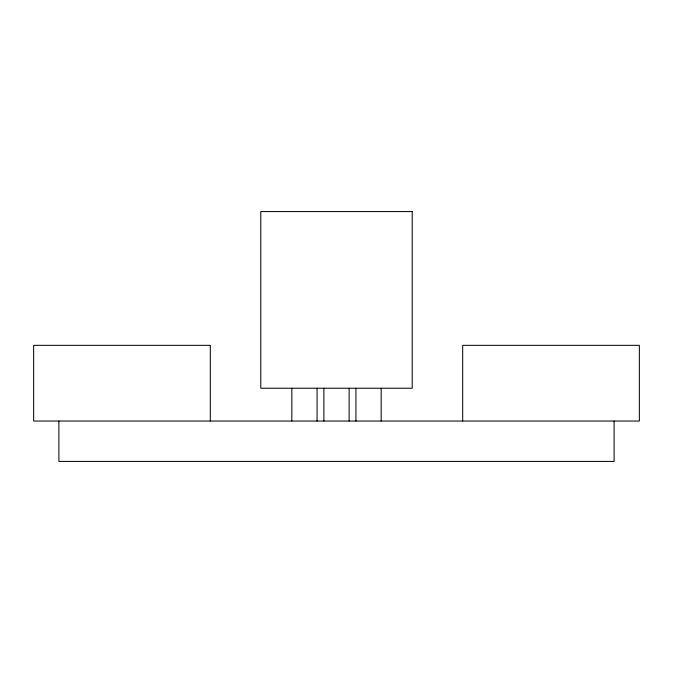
<?xml version="1.0" encoding="UTF-8"?>
<svg xmlns="http://www.w3.org/2000/svg" width="673" height="673" viewBox="0 0 673 673"><rect width="100%" height="100%" fill="white"/><g stroke="black" fill="none" stroke-linecap="round" stroke-linejoin="round"><path stroke-width="1.01" d="M614.113 421.046L614.113 461.426L58.888 461.426L58.888 421.046M462.688 421.046L462.688 345.333L639.35 345.333L639.35 421.046L33.65 421.046L33.65 345.333L210.312 345.333L210.312 421.046M381.17 388.237L381.17 421.046M355.933 388.237L355.933 421.046M349.119 388.237L349.119 421.046M323.881 388.237L323.881 421.046M317.067 388.237L317.067 421.046M291.83 388.237L291.83 421.046M412.213 211.574L260.788 211.574L260.788 388.237L412.213 388.237L412.213 211.574"/></g></svg>
